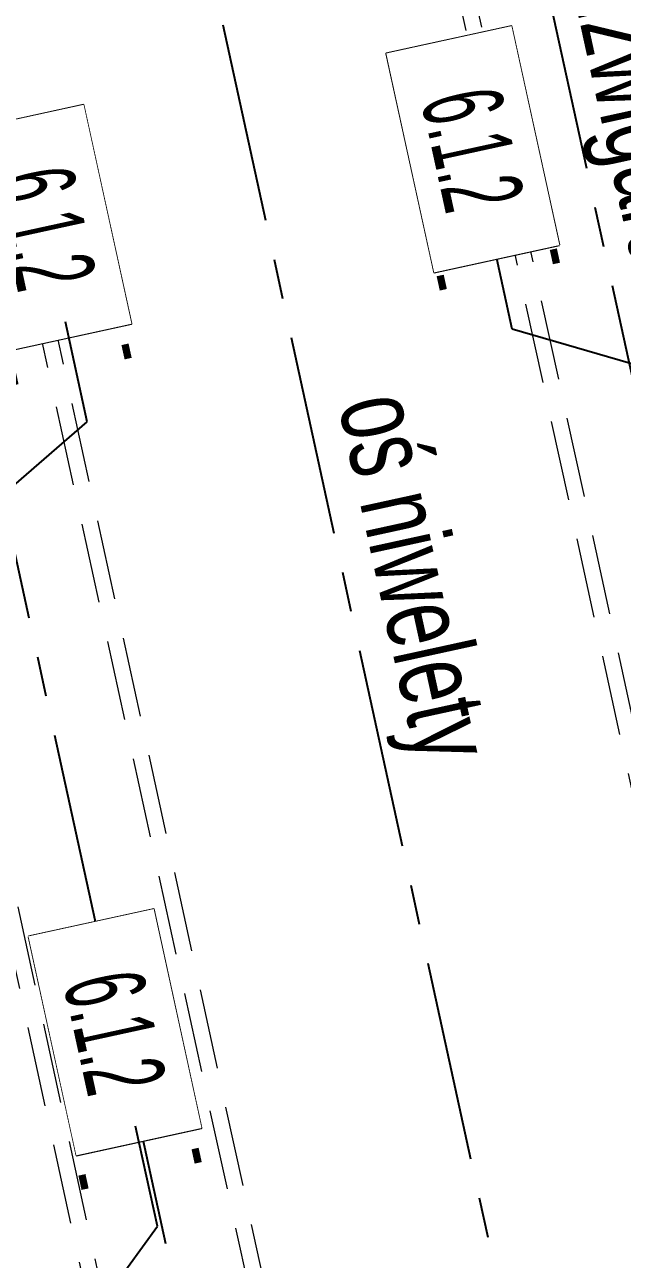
# Model space of a CAD drawing. Header units: metres. Extents: x 8416582 to 8417409, y 5771873 to 5772737.
# Drawn here: x 8416705.53 to 8416709.26, y 5772236.24 to 5772243.95 of the extents above; entities that cross this region are included whole.
import ezdxf
from ezdxf.enums import TextEntityAlignment as Align

# ---------------------------------------------------------------- set-up
doc = ezdxf.new("R2010")
doc.units = ezdxf.units.M
doc.set_wipeout_variables(frame=1)
doc.header["$PDSIZE"] = 0.05
doc.linetypes.add('CENTER', pattern=[2, 1.25, -0.25, 0.25, -0.25])
doc.linetypes.add('DASHED', pattern=[0.75, 0.5, -0.25])
for name, color, linetype in [('00RysOpi-T', 2, 'Continuous'), ('AII_M_opisy do legendy', 2, 'Continuous'), ('AII_M_osie główne', 8, 'CENTER'), ('AII_opis', 1, 'Continuous')]:
    doc.layers.add(name, color=color, linetype=linetype)
doc.layers.add('AII_M_konstrukcja 0.09', color=6, linetype='Continuous', lineweight=9)
doc.layers.add('AII_M_opisy wymiary', color=1, linetype='Continuous', lineweight=25)
doc.styles.add('AII_norm.', font='CDMSIMPL.shx', dxfattribs={"width": 0.7, "bigfont": 'CDMBIGPL.shx'})
doc.styles.add('CDMSTYLE', font='CDMSIMPL.shx', dxfattribs={"width": 0.7, "bigfont": 'CDMBIGPL.shx'})
doc.dimstyles.new('CDM-ME200MM', dxfattribs={"dimscale": 0.2, "dimtxt": 2.5, "dimasz": 1.5, "dimexe": 1.5, "dimexo": 5, "dimgap": 0.5, "dimtad": 1, "dimdec": 0, "dimlfac": 1000, "dimrnd": 1, "dimzin": 9, "dimtxsty": 'CDMSTYLE', "dimblk": 'OBLIQUE', "dimcen": 2.5, "dimdle": 1.5, "dimclrd": 9, "dimclre": 9, "dimclrt": 1, "dimadec": 1, "dimazin": 2, "dimtfac": 1, "dimtdec": 0, "dimtix": 1, "dimtmove": 2, "dimatfit": 3, "dimfxl": 1, "dimtvp": 1, "dimtolj": 1, "dimtzin": 0, "dimlwd": 25, "dimlwe": 25, "dimarcsym": 0})
doc.dimstyles.new('CDM-ME200MM$7', dxfattribs={"dimscale": 0.2, "dimtxt": 2.5, "dimasz": 1.5, "dimexe": 1.5, "dimexo": 5, "dimgap": 0.5, "dimtad": 1, "dimdec": 0, "dimlfac": 1000, "dimrnd": 1, "dimzin": 9, "dimtxsty": 'CDMSTYLE', "dimblk": 'OBLIQUE', "dimcen": 2.5, "dimdle": 1.5, "dimclrd": 9, "dimclre": 9, "dimclrt": 1, "dimadec": 1, "dimazin": 2, "dimtfac": 1, "dimtdec": 0, "dimtix": 1, "dimtmove": 2, "dimatfit": 3, "dimfxl": 1, "dimtvp": 1, "dimtolj": 1, "dimtzin": 0, "dimlwd": 25, "dimlwe": 25, "dimarcsym": 0})

# ---------------------------------------------------------------- blocks, each defined once
blk = doc.blocks.new('_OBLIQUE')
at = {"color": 0, "linetype": 'ByBlock'}
blk.add_line((-0.5, -0.5), (0.5, 0.5), dxfattribs=at)
blk = doc.blocks.new('*D65')
at = {"layer": 'AII_M_opisy wymiary', "color": 9, "lineweight": 25, "transparency": 16777216}
for p, q in [((8416708.661813812, 5772258.884083589), (8416714.337529557, 5772232.896658735)), ((8416708.74053497, 5772258.594204884), (8416709.018916901, 5772258.655004163)), ((8416714.288227051, 5772233.192962545), (8416714.566608984, 5772233.253761824))]:
    blk.add_line(p, q, dxfattribs=at)
at = {"layer": 'Defpoints', "color": 0, "lineweight": 25, "transparency": 16777216}
for p in [(8416707.763564112, 5772258.380832111), (8416714.273517726, 5772233.189749992), (8416713.311256193, 5772232.979589772)]:
    blk.add_point(p, dxfattribs=at)
at = {"layer": 'AII_M_opisy wymiary', "color": 9, "lineweight": 25, "transparency": 16777216, "xscale": 0.3, "yscale": 0.3, "zscale": 0.3}
for p, rotation in [((8416708.725825643, 5772258.590992332), 102.3200789319986), ((8416714.273517726, 5772233.189749992), 282.3200789319986)]:
    blk.add_blockref('_OBLIQUE', p, dxfattribs=dict(at, rotation=rotation))
at = {"layer": 'AII_M_opisy wymiary', "color": 1, "lineweight": 25, "transparency": 16777216, "insert": (8416711.841611484, 5772245.965051632), "char_height": 0.5, "attachment_point": 5, "rotation": 282.3200789319986, "style": 'CDMSTYLE'}
blk.add_mtext('\\A1;26000', dxfattribs=at)
blk = doc.blocks.new('*D68')
at = {"layer": 'AII_M_opisy wymiary', "color": 9, "lineweight": 25, "transparency": 16777216}
for p, q in [((8416709.423629802, 5772259.971680697), (8416721.031108573, 5772206.82446617)), ((8416708.548499499, 5772259.473478551), (8416709.780732892, 5772259.742601271)), ((8416720.02795461, 5772206.91244654), (8416721.260188002, 5772207.18156926))]:
    blk.add_line(p, q, dxfattribs=at)
at = {"layer": 'Defpoints', "color": 0, "lineweight": 25, "transparency": 16777216}
for p in [(8416707.57152864, 5772259.260105778), (8416720.967096742, 5772207.117557428), (8416719.050983751, 5772206.699073767)]:
    blk.add_point(p, dxfattribs=at)
at = {"layer": 'AII_M_opisy wymiary', "color": 9, "lineweight": 25, "transparency": 16777216, "xscale": 0.3, "yscale": 0.3, "zscale": 0.3}
for p, rotation in [((8416709.487641633, 5772259.678589439), 102.3200789319986), ((8416720.967096742, 5772207.117557428), 282.3200789319986)]:
    blk.add_blockref('_OBLIQUE', p, dxfattribs=dict(at, rotation=rotation))
at = {"layer": 'AII_M_opisy wymiary', "color": 1, "lineweight": 25, "transparency": 16777216, "insert": (8416715.569308989, 5772233.472753904), "char_height": 0.5, "attachment_point": 5, "rotation": 282.3200789319986, "style": 'CDMSTYLE'}
blk.add_mtext('\\A1;LC=53800', dxfattribs=at)
blk = doc.blocks.new('OpiNum01')
at = {"layer": 'AII_M_opisy do legendy', "color": 0, "linetype": 'Continuous'}
blk.add_lwpolyline([(-3.5, -1.999999999999999), (3.500000000000001, -2), (3.5, 2), (-3.5, 2)], close=True, dxfattribs=at)
at = {"color": 9, "linetype": 'Continuous', "lineweight": 25, "style": 'CDMSTYLE', "width": 0.7, "flags": 1}
for tag, p in [('NAZWAPOL', (-4.104931844502406, -6.80252055447653)), ('NAZWAANG', (-4.104931844502403, -10.47658496644755)), ('SPECYF', (-4.104931844502399, -14.15064937841856)), ('ID', (-4.104931844502396, -17.82471379038958)), ('BAZA', (-4.104931844502392, -21.4987782023606)), ('RYSUNEK', (-4.104931844502389, -25.17284261433161))]:
    blk.add_attdef(tag, p, '', height=2, dxfattribs=at)
at = {"layer": 'AII_M_opisy do legendy', "linetype": 'Continuous', "lineweight": -2, "style": 'CDMSTYLE', "width": 0.5}
blk.add_attdef('NR', text='', height=2.5, dxfattribs=at).set_placement((0, 0), align=Align.MIDDLE)
at = {"color": 0, "linetype": 'Continuous'}
blk.add_wipeout([(-3.499999999999999, -1.9999999999999982), (3.4999999999999973, -1.9999999999999991), (3.499999999999997, 2), (-3.499999999999999, 2)], dxfattribs=at).dxf.layer = 'AII_M_opisy do legendy'
blk = doc.blocks.new('OpiTxt01')
at = {"color": 0, "linetype": 'Continuous', "lineweight": 20, "style": 'CDMSTYLE', "width": 0.7}
blk.add_attdef('TEKST_GORNY', (1, 0.8945185874659813), '', height=2, dxfattribs=at)
at = {"color": 0, "linetype": 'Continuous', "lineweight": -2, "style": 'CDMSTYLE', "width": 0.7}
blk.add_attdef('TEKST_DOLNY', (1.049030266685349, -2.731473425873787), '', height=2, dxfattribs=at)
blk = doc.blocks.new('*D214')
at = {"layer": 'AII_M_opisy wymiary', "color": 9, "lineweight": 25, "transparency": 16777216}
for p, q in [((8416722.86910393, 5772202.875707821), (8416709.447956601, 5772264.327174611)), ((8416707.446271066, 5772263.582930109), (8416709.805059692, 5772264.098095186)), ((8416720.934788886, 5772202.760320384), (8416723.098183356, 5772203.232810911))]:
    blk.add_line(p, q, dxfattribs=at)
at = {"layer": 'Defpoints', "color": 0, "lineweight": 25, "transparency": 16777216}
for p in [(8416709.511968434, 5772264.034083353), (8416706.469300207, 5772263.369557336, -4.890457818807807e-05), (8416719.957818028, 5772202.546947611)]:
    blk.add_point(p, dxfattribs=at)
at = {"layer": 'AII_M_opisy wymiary', "color": 9, "lineweight": 25, "transparency": 16777216, "xscale": 0.3, "yscale": 0.3, "zscale": 0.3}
for p, rotation in [((8416709.511968434, 5772264.034083353), 102.3200789319986), ((8416722.805092098, 5772203.168799078), 282.3200789319986)]:
    blk.add_blockref('_OBLIQUE', p, dxfattribs=dict(at, rotation=rotation))
at = {"layer": 'AII_M_opisy wymiary', "color": 1, "transparency": 16777216, "insert": (8416716.500470065, 5772233.676121687), "char_height": 0.5, "attachment_point": 5, "rotation": 282.3200789319986, "style": 'CDMSTYLE'}
blk.add_mtext('\\A1;62300', dxfattribs=at)

msp = doc.modelspace()

# ---------------------------------------------------------------- linework, layer by layer
at = {"layer": 'AII_M_konstrukcja 0.09', "linetype": 'DASHED'}
for points in [[(8416716.547632106, 5772206.56176443), (8416705.238875126, 5772258.341220043)], [(8416716.44993502, 5772206.540427153), (8416705.141178042, 5772258.319882767)], [(8416713.519022105, 5772205.900308763), (8416702.21026512, 5772257.679764403)], [(8416713.616719192, 5772205.921646038), (8416702.307962205, 5772257.701101679)], [(8416712.542051246, 5772205.68693599), (8416701.23329426, 5772257.46639164)], [(8416712.639748331, 5772205.708273267), (8416701.330991345, 5772257.487728916)]]:
    msp.add_lwpolyline(points, dxfattribs=at)
at = {"layer": 'AII_M_osie główne'}
for p, q in [((8416715.999547215, 5772201.689813413), (8416702.707955541, 5772262.548070569)), ((8416705.785198592, 5772257.948752349), (8416716.880582593, 5772207.146267629)), ((8416701.877314648, 5772257.095261148), (8416712.972698819, 5772206.292776465))]:
    msp.add_line(p, q, dxfattribs=at)

# ---------------------------------------------------------------- texts
at = {"layer": 'AII_opis', "lineweight": 25, "char_height": 0.4999999999999999, "attachment_point": 7, "line_spacing_factor": 1.2, "style": 'AII_norm.'}
for s, insert, rotation in [('{\\W0.7;oś dźwigara A}', (8416708.662061661, 5772244.789616045), 282.3200784758306), ('{\\W0.7;oś niwelety}', (8416707.341810107, 5772241.54715817), 282.32007847583066)]:
    msp.add_mtext(s, dxfattribs=dict(at, insert=insert, rotation=rotation))

# ---------------------------------------------------------------- dimensions: what is measured, and where the dimension line sits
at = {"layer": 'AII_M_opisy wymiary', "color": 1, "lineweight": 25}
dim = msp.add_linear_dim(base=(8416720.967096742, 5772207.117557428), p1=(8416707.57152864, 5772259.260105778), p2=(8416719.05098375, 5772206.699073767), angle=282.3200789319986, text='LC=<>', dimstyle='CDM-ME200MM', dxfattribs=at)
dim.commit()
dim.dimension.update_dxf_attribs({"geometry": '*D68', "text_midpoint": (8416715.569308989, 5772233.472753904)})
dim = msp.add_linear_dim(base=(8416714.273517726, 5772233.189749992), p1=(8416707.763564112, 5772258.380832111), p2=(8416713.311256193, 5772232.979589772), angle=282.3200789319986, dimstyle='CDM-ME200MM', dxfattribs=at)
dim.commit()
dim.dimension.update_dxf_attribs({"geometry": '*D65', "text_midpoint": (8416711.841611484, 5772245.965051632)})

# ---------------------------------------------------------------- leaders
at = {"layer": '00RysOpi-T', "color": 9, "linetype": 'Continuous', "lineweight": 0}
msp.add_leader([(8416710.316217171, 5772241.537614189, -4.890118919615541e-05), (8416708.575415587, 5772242.044393346, -4.890118919615541e-05), (8416708.45806052, 5772242.581727309, -4.890118919615541e-05)], dimstyle='CDM-ME200MM$7', dxfattribs=at)

# ---------------------------------------------------------------- next in the draw order: block references
at = {"layer": '00RysOpi-T', "color": 1, "linetype": 'Continuous', "lineweight": 0, "xscale": 0.2, "yscale": 0.2, "zscale": 0.2, "rotation": 282.3200791722067}
for p in [(8416705.658533165, 5772242.676568392, -4.890118919615541e-05), (8416706.095981069, 5772237.653873455, -4.890118919615541e-05)]:
    msp.add_blockref('OpiNum01', p, dxfattribs=at).add_auto_attribs({'NR': '6.1.2'})

# ---------------------------------------------------------------- next in the draw order: block references
at = {"layer": 'Defpoints', "color": 250, "linetype": 'Continuous', "lineweight": 0, "xscale": 0.2, "yscale": 0.2, "zscale": 0.2, "rotation": 282.3200791722067}
for p in [(8416705.78655683, 5772242.090385877, -4.890118919615541e-05), (8416706.224004734, 5772237.06769094, -4.890118919615541e-05)]:
    msp.add_blockref('OpiTxt01', p, dxfattribs=at).add_auto_attribs({'TEKST_GORNY': '-', 'TEKST_DOLNY': '-'})

# ---------------------------------------------------------------- next in the draw order: dimensions: what is measured, and where the dimension line sits
at = {"layer": 'AII_M_opisy wymiary'}
dim = msp.add_linear_dim(base=(8416709.511968434, 5772264.034083353), p1=(8416719.957818028, 5772202.546947611), p2=(8416706.469300207, 5772263.369557336, -4.890457818807807e-05), angle=282.3200789319986, dimstyle='CDM-ME200MM', dxfattribs=at)
dim.commit()
dim.dimension.update_dxf_attribs({"geometry": '*D214', "text_midpoint": (8416716.500470066, 5772233.676121687)})

# ---------------------------------------------------------------- next in the draw order: leaders
at = {"layer": '00RysOpi-T', "color": 9, "linetype": 'Continuous', "lineweight": 0}
for points in [[(8416704.552109474, 5772240.278719032, -4.890118919615541e-05), (8416705.923115408, 5772241.465124527, -4.890118919615541e-05), (8416705.78655683, 5772242.090385877, -4.890118919615541e-05)], [(8416705.606395954, 5772235.404561338, -4.890118919615541e-05), (8416706.360563312, 5772236.44242959, -4.890118919615541e-05), (8416706.224004734, 5772237.06769094, -4.890118919615541e-05)]]:
    msp.add_leader(points, dimstyle='CDM-ME200MM$7', dxfattribs=at)

# ---------------------------------------------------------------- next in the draw order: block references
at = {"layer": '00RysOpi-T', "color": 1, "linetype": 'Continuous', "lineweight": 0}
ref = msp.add_blockref('OpiNum01', (8416708.33003681, 5772243.167909815, -4.890118919615541e-05), dxfattribs=dict(at, xscale=0.2, yscale=0.2, zscale=0.2, rotation=102.3200835736972))
ref.add_attrib('NR', '6.1.2', dxfattribs={"layer": 'AII_M_opisy do legendy', "linetype": 'Continuous', "lineweight": -2, "height": 0.5000000000000001, "rotation": 282.3200835288093, "style": 'CDMSTYLE', "width": 0.5}).set_placement((8416708.33003681, 5772243.167909815, -4.890118919615541e-05), align=Align.MIDDLE)

# ---------------------------------------------------------------- next in the draw order: block references
at = {"layer": 'Defpoints', "color": 250, "linetype": 'Continuous', "lineweight": 0}
ref = msp.add_blockref('OpiTxt01', (8416708.575415587, 5772242.044393346, -4.890118919615541e-05), dxfattribs=dict(at, xscale=0.2, yscale=0.2, zscale=0.2, rotation=102.3200835736972))
ref.add_attrib('TEKST_GORNY', '-', (8416707.971786385, 5772242.362930913, -4.890118919615541e-05), dxfattribs={"layer": '0', "color": 0, "linetype": 'Continuous', "lineweight": 20, "height": 0.4, "rotation": 282.3200835288093, "style": 'CDMSTYLE', "width": 0.7000000000000001})
ref.add_attrib('TEKST_DOLNY', '-', (8416708.678191734, 5772242.527248792, -4.890118919615541e-05), dxfattribs={"layer": '0', "color": 0, "linetype": 'Continuous', "lineweight": -2, "height": 0.4, "rotation": 282.3200835288093, "style": 'CDMSTYLE', "width": 0.7000000000000001})

doc.saveas('drawing.dxf')
